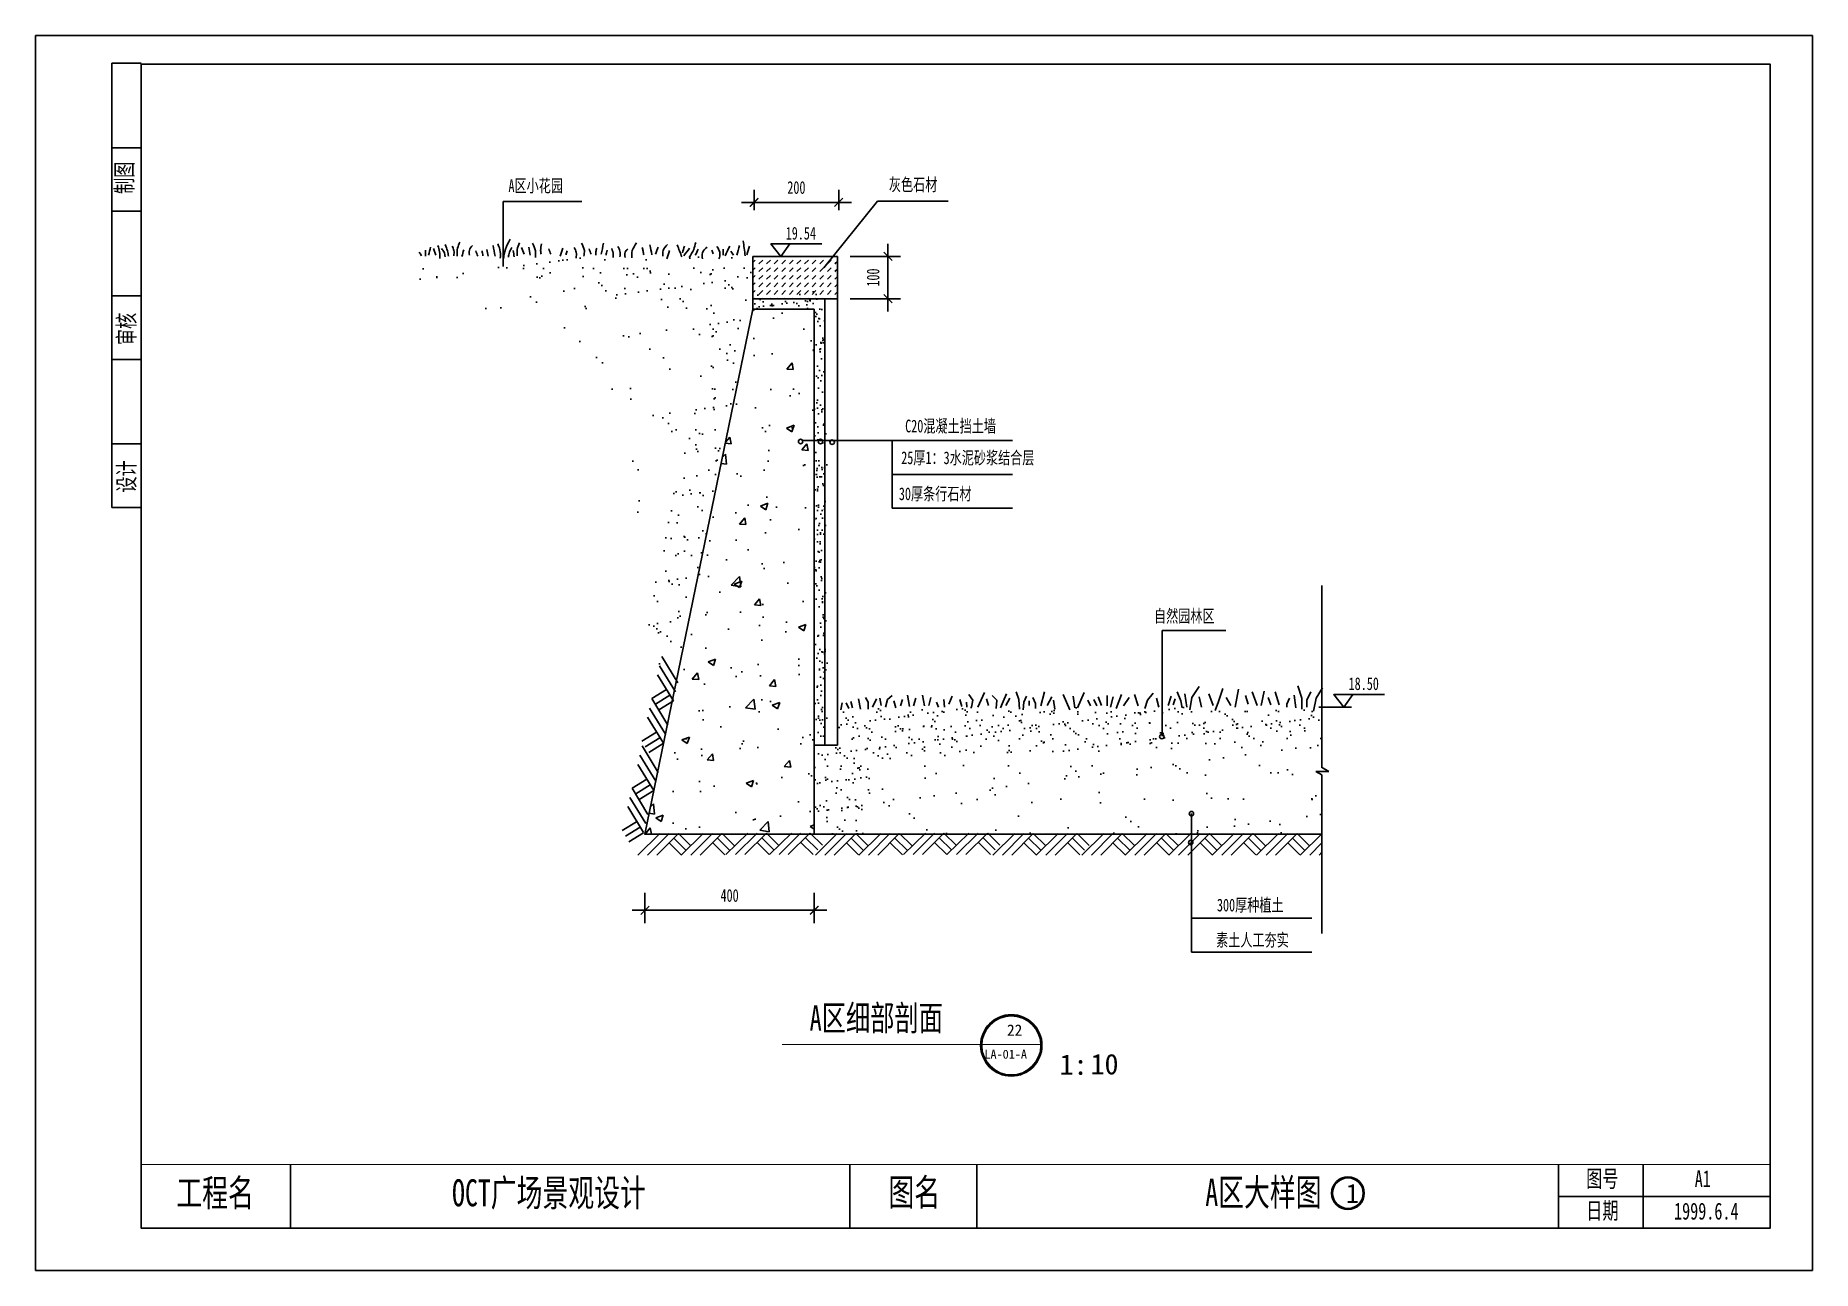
# Model space of a CAD drawing. Extents: x -1954 to 2246, y 2146 to 5064.
import ezdxf

# ---------------------------------------------------------------- set-up
doc = ezdxf.new("R2010")
doc.units = 0
doc.layers.get('0').update_dxf_attribs({"linetype": 'CONTINUOUS'})
doc.layers.get('DEFPOINTS').update_dxf_attribs({"linetype": 'CONTINUOUS'})
for name, color, linetype in [('LEVEL', 2, 'CONTINUOUS'), ('STAIR', 140, 'CONTINUOUS'), ('TEXT', 41, 'CONTINUOUS'), ('TK', 1, 'CONTINUOUS'), ('TREE', 3, 'CONTINUOUS')]:
    doc.layers.add(name, color=color, linetype=linetype)
doc.styles.add('HZ', font='simplex.shx', dxfattribs={"width": 0.7, "bigfont": 'hztxt.shx'})
doc.styles.get("Standard").update_dxf_attribs({"font": 'simsun.ttf'})
doc.styles.add('STYLE1', font='simsun.ttf')
doc.styles.add('XREF1$0$STYLE3', font='simsun.ttf', dxfattribs={"width": 0.7})
doc.dimstyles.new('STANDARD-1', dxfattribs={"dimscale": 0, "dimtxt": 450, "dimasz": 300, "dimexe": 300, "dimexo": 300, "dimgap": 200, "dimtad": 1, "dimdec": 0, "dimzin": 0, "dimtxsty": 'HZ', "dimcen": 300, "dimdle": 300, "dimclrd": 40, "dimclre": 40, "dimclrt": 41, "dimazin": 3, "dimtfac": 1, "dimtdec": 0, "dimtofl": 0, "dimtmove": 0, "dimatfit": 3, "dimtvp": 1.5, "dimtolj": 1, "dimtzin": 0})
pattern_1 = [(45, (-513.562, 3177.513), (2e-15, 17.96051), [12.7, -12.7])]
pattern_2 = [(37.5, (-513.56, 3177.513), (-2.4, 73.412), [0, -57.912, 0, -64.77, 0, -61.9125]), (7.5, (-513.56, 3177.51), (67.4285, 107.524), [0, -31.242, 0, -52.197, 0, -20.0025]), (327.5, (-560.425, 3177.513), (118.6489, 0.2156), [0, -19.05, 0, -68.58, 0, -89.535]), (317.5, (-560.43, 3177.51), (114.5335, 33.4394), [0, -9.525, 0, -44.958, 0, -51.435])]

# ---------------------------------------------------------------- blocks, each defined once
blk = doc.blocks.new('_ARCHTICK')
at = {"color": 0, "linetype": 'BYBLOCK', "const_width": 0.15}
blk.add_lwpolyline([(-0.5, -0.5), (0.5, 0.5)], dxfattribs=at)
blk = doc.blocks.new('*D1')
at = {"color": 40, "linetype": 'BYBLOCK'}
for p, q in [((0, -211.5), (0, -282.8)), ((400, -211.5), (400, -282.8)), ((-30, -252.8), (430, -252.8))]:
    blk.add_line(p, q, dxfattribs=at)
at = {"layer": 'DEFPOINTS', "color": 0, "linetype": 'BYBLOCK'}
for p in [(0, -181.5), (400, -181.5), (400, -252.8)]:
    blk.add_point(p, dxfattribs=at)
at = {"color": 40, "linetype": 'BYBLOCK', "xscale": 20, "yscale": 20, "zscale": 20, "rotation": 180}
blk.add_blockref('_ARCHTICK', (0, -252.8), dxfattribs=at)
at = {"color": 40, "linetype": 'BYBLOCK', "xscale": 20, "yscale": 20, "zscale": 20}
blk.add_blockref('_ARCHTICK', (400, -252.8), dxfattribs=at)
at = {"color": 41, "linetype": 'BYBLOCK', "insert": (200, -217.8), "char_height": 30, "attachment_point": 5, "style": 'XREF1$0$STYLE3'}
blk.add_mtext('\\A1;400', dxfattribs=at)
blk = doc.blocks.new('*D2')
at = {"color": 40, "linetype": 'BYBLOCK'}
for p, q in [((574.3, 1395), (574.3, 1235)), ((485, 1365), (604.3, 1365)), ((485, 1265), (604.3, 1265))]:
    blk.add_line(p, q, dxfattribs=at)
at = {"layer": 'DEFPOINTS', "color": 0, "linetype": 'BYBLOCK'}
for p in [(455, 1365), (455, 1265), (574.3, 1265)]:
    blk.add_point(p, dxfattribs=at)
at = {"color": 40, "linetype": 'BYBLOCK', "xscale": 20, "yscale": 20, "zscale": 20}
for p, rotation in [((574.3, 1365), 90), ((574.3, 1265), 270)]:
    blk.add_blockref('_ARCHTICK', p, dxfattribs=dict(at, rotation=rotation))
at = {"color": 41, "linetype": 'BYBLOCK', "insert": (539.3, 1315), "char_height": 30, "attachment_point": 5, "rotation": 90, "style": 'XREF1$0$STYLE3'}
blk.add_mtext('\\A1;100', dxfattribs=at)
blk = doc.blocks.new('*D3')
at = {"color": 40, "linetype": 'BYBLOCK'}
for p, q in [((255, 1615.9), (255, 1664.7)), ((455, 1615.9), (455, 1664.7)), ((225, 1634.7), (485, 1634.7))]:
    blk.add_line(p, q, dxfattribs=at)
at = {"layer": 'DEFPOINTS', "color": 0, "linetype": 'BYBLOCK'}
for p in [(455, 1634.7), (255, 1585.9), (455, 1585.9)]:
    blk.add_point(p, dxfattribs=at)
at = {"color": 40, "linetype": 'BYBLOCK', "xscale": 20, "yscale": 20, "zscale": 20, "rotation": 180}
blk.add_blockref('_ARCHTICK', (255, 1634.7), dxfattribs=at)
at = {"color": 40, "linetype": 'BYBLOCK', "xscale": 20, "yscale": 20, "zscale": 20}
blk.add_blockref('_ARCHTICK', (455, 1634.7), dxfattribs=at)
at = {"color": 41, "linetype": 'BYBLOCK', "insert": (355, 1669.7), "char_height": 30, "attachment_point": 5, "style": 'XREF1$0$STYLE3'}
blk.add_mtext('\\A1;200', dxfattribs=at)
blk = doc.blocks.new('DI')
at = {"layer": 'STAIR'}
for p, q in [((-51.9, -51), (0, 0)), ((-29.2, -51), (21.8, 0)), ((43.9, 0), (-7.2, -51)), ((73.4, -51), (124.4, 0)), ((146.5, 0), (95.4, -51)), ((21.8, -22.1), (50.4, -50.7)), ((32.8, -11.1), (61.4, -39.7)), ((72.5, -28.6), (43.9, 0)), ((50.6, -51), (102.6, 0)), ((125.2, -22.1), (153.8, -50.7)), ((136.2, -11.1), (164.8, -39.7)), ((175.8, -28.6), (147.2, 0))]:
    blk.add_line(p, q, dxfattribs=at)

msp = doc.modelspace()

# ---------------------------------------------------------------- hatches: boundary and pattern name
at = {"layer": 'STAIR'}
h = msp.add_hatch(dxfattribs=at)
h.set_pattern_fill('DASH', color=256, scale=4, angle=45, style=0)
h.set_pattern_definition(pattern_1)
h.paths.add_polyline_path([(-258.6, 4542.5), (-258.6, 4442.5), (-88.6, 4442.5), (-58.6, 4442.5), (-58.6, 4542.5)])
h = msp.add_hatch(dxfattribs=at)
h.set_pattern_fill('AR-SAND', color=256, scale=1.5, style=0)
h.set_pattern_definition([(37.5, (-506.507, 3198.663), (-2.4, 73.412), [0, -57.912, 0, -64.77, 0, -61.9125]), (7.5, (-506.51, 3198.66), (67.4285, 107.524), [0, -31.242, 0, -52.197, 0, -20.0025]), (327.5, (-553.37, 3198.66), (118.649, 0.2156), [0, -19.05, 0, -68.58, 0, -89.535]), (317.5, (-553.37, 3198.66), (114.5335, 33.4394), [0, -9.525, 0, -44.958, 0, -51.435])])
edge = h.paths.add_edge_path()
edge.add_line((-251.5, 4438.7), (-251.5, 4463.7))
edge.add_line((-106.5, 4438.7), (-251.5, 4438.7))
edge.add_line((-251.5, 4463.7), (-81.5, 4463.7))
edge.add_line((-106.5, 3198.7), (-106.5, 4438.7))
edge.add_line((-81.5, 4463.7), (-81.5, 3408.7))
edge.add_line((-81.5, 3408.7), (-106.5, 3408.7))
h = msp.add_hatch(dxfattribs=at)
h.set_pattern_fill('AR-CONC', color=256, style=0)
h.set_pattern_definition([(50, (-513.56, 3177.51), (182.185, -15.939), [19.05, -209.55]), (355, (-513.56, 3177.51), (-35.243, 191.057), [15.24, -167.64]), (100.451, (-498.38, 3176.19), (146.943, 175.117), [16.19, -178.09]), (46.184, (-513.56, 3228.31), (271.08, -42.042), [28.575, -314.325]), (96.636, (-490.97, 3224.8), (237.404, 247.426), [24.285, -267.135]), (351.184, (-513.56, 3228.3), (237.405, 247.425), [22.86, -251.46]), (21, (-488.16, 3215.61), (151.615, -102.266), [19.05, -209.55]), (326, (-488.16, 3215.61), (61.802, 184.188), [15.24, -167.64]), (71.451, (-475.53, 3207.1), (213.416, 81.923), [16.19, -178.09]), (37.5, (-513.56, 3177.513), (3.0886, 84.555), [0, -165.608, 0, -170.18, 0, -168.275]), (7.5, (-513.56, 3177.51), (66.8197, 100.1806), [0, -97.028, 0, -161.798, 0, -64.135]), (327.5, (-570.204, 3177.513), (135.5906, -5.7287), [0, -63.5, 0, -198.12, 0, -262.89]), (317.5, (-595.6, 3177.51), (148.129, 25.426), [0, -82.55, 0, -131.572, 0, -186.69])])
h.paths.add_polyline_path([(-258.6, 4417.5), (-513.6, 3177.5), (-113.6, 3177.5), (-113.6, 4417.5)])
h = msp.add_hatch(dxfattribs=at)
h.set_pattern_fill('AR-SAND', color=256, scale=1.5, style=0)
h.set_pattern_definition(pattern_2)
edge = h.paths.add_edge_path()
edge.add_line((-258.6, 4417.5), (-258.6, 4442.5))
edge.add_line((-113.6, 4417.5), (-258.6, 4417.5))
edge.add_line((-258.6, 4442.5), (-88.6, 4442.5))
edge.add_line((-113.6, 3177.5), (-113.6, 4417.5))
edge.add_line((-88.6, 4442.5), (-88.6, 3387.5))
edge.add_line((-88.6, 3387.5), (-113.6, 3387.5))
h = msp.add_hatch(dxfattribs=at)
h.set_pattern_fill('AR-SAND', color=256, scale=0.8, style=0)
h.set_pattern_definition([(37.5, (-513.562, 3177.513), (-1.28, 39.15306), [0, -30.8864, 0, -34.544, 0, -33.02]), (7.5, (-513.56, 3177.513), (35.9619, 57.346), [0, -16.6624, 0, -27.8384, 0, -10.668]), (327.5, (-538.556, 3177.513), (63.2794, 0.115), [0, -10.16, 0, -36.576, 0, -47.752]), (317.5, (-538.556, 3177.513), (61.0845, 17.8343), [0, -5.08, 0, -23.9776, 0, -27.432])])
h.paths.add_polyline_path([(-113.6, 4417.5), (-113.6, 4107.2), (-88.6, 4107.2), (-88.6, 4442.5), (-258.6, 4442.5), (-258.6, 4417.5)])
h = msp.add_hatch(dxfattribs=at)
h.set_pattern_fill('DASH', color=256, scale=4, angle=45, style=0)
h.set_pattern_definition(pattern_1)
edge = h.paths.add_edge_path()
edge.add_line((-88.6, 4442.5), (-88.6, 3387.5))
edge.add_line((-58.6, 3387.5), (-58.6, 4442.5))
edge.add_line((-58.6, 3387.5), (-88.6, 3387.5))
h = msp.add_hatch(dxfattribs=at)
h.set_pattern_fill('AR-SAND', color=256, angle=45, style=0)
h.set_pattern_definition([(82.5, (-513.562, 3177.513), (-35.7381, 33.4753), [0, -38.608, 0, -43.18, 0, -41.275]), (52.5, (-513.56, 3177.513), (-18.901, 82.4733), [0, -20.828, 0, -34.798, 0, -13.335]), (12.5, (-535.654, 3155.42), (55.83, 56.0332), [0, -12.7, 0, -45.72, 0, -59.69]), (2.5, (-535.654, 3155.42), (38.228, 69.755), [0, -6.35, 0, -29.972, 0, -34.29])])
h.paths.add_polyline_path([(-88.6, 4107.2), (-113.6, 4107.2), (-113.6, 3387.5), (-88.6, 3387.5)])
h = msp.add_hatch(dxfattribs=at)
h.set_pattern_fill('AR-SAND', color=256, angle=45, style=0)
h.set_pattern_definition([(82.5, (-510.74, 3139.444), (-35.7381, 33.4753), [0, -38.608, 0, -43.18, 0, -41.275]), (52.5, (-510.74, 3139.444), (-18.901, 82.4733), [0, -20.828, 0, -34.798, 0, -13.335]), (12.5, (-532.83, 3117.353), (55.83, 56.0332), [0, -12.7, 0, -45.72, 0, -59.69]), (2.5, (-532.83, 3117.35), (38.228, 69.755), [0, -6.35, 0, -29.972, 0, -34.29])])
h.paths.add_polyline_path([(-85.7, 4069.1), (-110.7, 4069.1), (-110.7, 3349.4), (-85.7, 3349.4)])
at = {"layer": 'TEXT', "linetype": 'CONTINUOUS'}
h = msp.add_hatch(color=256, dxfattribs=at)
edge = h.paths.add_edge_path()
edge.add_arc((352.3, 2678.3), 72.5, 0, 360)
edge = h.paths.add_edge_path(flags=16)
edge.add_arc((352.3, 2678.3), 70, 0, 360)
at = {"layer": 'TK', "linetype": 'CONTINUOUS'}
h = msp.add_hatch(color=256, dxfattribs=at)
edge = h.paths.add_edge_path(flags=16)
edge.add_arc((1148, 2329), 36.2, 0, 360)
edge = h.paths.add_edge_path()
edge.add_arc((1148, 2329), 38.6, 0, 360)
at = {"layer": 'TREE', "linetype": 'CONTINUOUS'}
h = msp.add_hatch(dxfattribs=at)
h.set_pattern_fill('AR-SAND', color=256, scale=3, style=0)
h.set_pattern_definition([(37.5, (-513.56, 3177.51), (-4.8, 146.824), [0, -115.824, 0, -129.54, 0, -123.825]), (7.5, (-513.56, 3177.51), (134.857, 215.048), [0, -62.484, 0, -104.394, 0, -40.005]), (327.5, (-607.29, 3177.51), (237.298, 0.431), [0, -38.1, 0, -137.16, 0, -179.07]), (317.5, (-607.29, 3177.51), (229.067, 66.88), [0, -19.05, 0, -89.916, 0, -102.87])])
h.paths.add_polyline_path([(-258.6, 4417.5), (-258.6, 4442.5), (-258.6, 4542.5), (-1158.6, 4542.5), (-632.9, 4289.6), (-457.5, 3641.8), (-423.8, 3614)])
h = msp.add_hatch(dxfattribs=at)
h.set_pattern_fill('AR-SAND', color=256, scale=1.5, style=0)
h.set_pattern_definition(pattern_2)
h.paths.add_polyline_path([(-258.6, 4442.5), (-258.6, 4542.5), (-774.3, 4542.5), (-774.3, 4470.2), (-428.7, 4443.7), (-366.6, 4439.3), (-379.9, 4067.3), (-379.9, 3827.5), (-258.6, 4417.5)])
h = msp.add_hatch(dxfattribs=at)
h.set_pattern_fill('AR-SAND', color=256, scale=1.5, style=0)
h.set_pattern_definition(pattern_2)
h.paths.add_polyline_path([(-258.6, 4417.5), (-258.6, 4442.5), (-258.6, 4542.5), (-718.7, 4542.5), (-705.4, 4452.6), (-346.3, 4426), (-519.8, 3629.6), (-481.4, 3574.7), (-423.8, 3614)])
h = msp.add_hatch(dxfattribs=at)
h.set_pattern_fill('AR-SAND', color=256, scale=2.5, style=0)
h.set_pattern_definition([(37.5, (-513.56, 3177.51), (-4, 122.3533), [0, -96.52, 0, -107.95, 0, -103.1875]), (7.5, (-513.56, 3177.51), (112.381, 179.206), [0, -52.07, 0, -86.995, 0, -33.3375]), (327.5, (-591.67, 3177.51), (197.748, 0.359), [0, -31.75, 0, -114.3, 0, -149.225]), (317.5, (-591.67, 3177.51), (190.889, 55.732), [0, -15.875, 0, -74.93, 0, -85.725])])
h.paths.add_polyline_path([(1086.4, 3477.5), (-58.6, 3477.5), (-58.6, 3387.5), (-88.6, 3387.5), (-113.6, 3387.5), (-113.6, 3177.5), (1086.4, 3177.5)])
h = msp.add_hatch(dxfattribs=at)
h.set_pattern_fill('AR-SAND', color=256, style=0)
h.set_pattern_definition([(37.5, (-513.562, 3177.513), (-1.6, 48.9413), [0, -38.608, 0, -43.18, 0, -41.275]), (7.5, (-513.56, 3177.513), (44.9523, 71.6825), [0, -20.828, 0, -34.798, 0, -13.335]), (327.5, (-544.804, 3177.513), (79.0992, 0.1437), [0, -12.7, 0, -45.72, 0, -59.69]), (317.5, (-544.804, 3177.513), (76.3556, 22.293), [0, -6.35, 0, -29.972, 0, -34.29])])
h.paths.add_polyline_path([(1086.4, 3477.5), (-58.6, 3477.5), (-58.6, 3387.5), (-88.6, 3387.5), (-113.6, 3387.5), (-113.6, 3177.5), (-11.1, 3177.5), (41.6, 3354), (1086.4, 3400.9)])

# ---------------------------------------------------------------- linework, layer by layer
at = {"color": 40, "linetype": 'BYBLOCK'}
for p, q in [((-171.1, 4571.8), (-95.7, 4571.8)), ((1159.4, 3507.4), (1234.7, 3507.4)), ((1079, 3477.2), (1156.1, 3477.2))]:
    msp.add_line(p, q, dxfattribs=at)
for points in [[(-171.1, 4571.8), (-215.9, 4571.8), (-192.3, 4542.1)], [(1159.4, 3507.4), (1114.6, 3507.4), (1138.1, 3477.6)]]:
    msp.add_lwpolyline(points, close=True, dxfattribs=at)
at = {"layer": 'LEVEL'}
for p, q in [((-258.6, 4442.5), (-258.6, 4542.5)), ((-258.6, 4542.5), (-58.6, 4542.5)), ((-58.6, 4542.5), (-58.6, 4442.5)), ((-258.6, 4417.5), (-513.6, 3177.5)), ((-258.6, 4417.5), (-258.6, 4442.5)), ((-258.6, 4442.5), (-88.6, 4442.5)), ((-113.6, 4417.5), (-258.6, 4417.5)), ((-113.6, 3177.5), (-113.6, 4417.5)), ((-88.6, 4442.5), (-88.6, 3387.5)), ((-58.6, 4442.5), (-88.6, 4442.5)), ((-58.6, 3387.5), (-58.6, 4442.5)), ((-88.6, 3387.5), (-113.6, 3387.5)), ((-58.6, 3387.5), (-88.6, 3387.5)), ((-513.6, 3177.5), (-113.6, 3177.5)), ((-113.6, 3177.5), (1086.4, 3177.5))]:
    msp.add_line(p, q, dxfattribs=at)
at = {"layer": 'STAIR', "linetype": 'CONTINUOUS'}
for p, q in [((1086.6, 3764.9), (1086.6, 3334.8)), ((1086.6, 3325.4), (1072.3, 3325.4)), ((1072.3, 3325.4), (1086.6, 3317.3)), ((1102.8, 3325.4), (1085.8, 3335.3)), ((1086.6, 3325.4), (1102.8, 3325.4)), ((1086.6, 3317.3), (1086.6, 2942.9))]:
    msp.add_line(p, q, dxfattribs=at)
at = {"layer": 'STAIR'}
for p, q in [((932.2, 3128.1), (984.1, 3179.1)), ((954.9, 3128.1), (1006, 3179.2)), ((1028, 3179.2), (977, 3128.1)), ((1005.9, 3157), (1034.5, 3128.4)), ((1016.9, 3168.1), (1045.6, 3139.5)), ((1056.6, 3150.5), (1028, 3179.1)), ((1034.8, 3128.1), (1086.7, 3179.1)), ((1057.5, 3128.1), (1086.6, 3157.2)), ((1086.6, 3135.1), (1079.6, 3128.1))]:
    msp.add_line(p, q, dxfattribs=at)
at = {"layer": 'TEXT'}
for p, q in [((-849, 4518.2), (-849, 4672.3)), ((-849, 4672.3), (-662.7, 4672.3)), ((-90.5, 4515.5), (35.9, 4672.9)), ((35.9, 4672.9), (203.1, 4672.9)), ((-142.4, 4107.2), (354.8, 4107.2)), ((70.3, 4107.2), (70.3, 3947.2)), ((70.3, 4027.2), (354.8, 4027.2)), ((70.3, 3947.2), (354.8, 3947.2)), ((708.8, 3408.5), (708.8, 3658.8)), ((708.8, 3658.8), (859.3, 3658.8)), ((778, 3225.8), (778.2, 2898.6)), ((778.2, 2978.6), (1062.7, 2978.6)), ((778.2, 2898.6), (1062.7, 2898.6))]:
    msp.add_line(p, q, dxfattribs=at)
at = {"layer": 'TEXT', "linetype": 'CONTINUOUS', "const_width": 2.5}
msp.add_lwpolyline([(-189.6, 2680.6), (422.3, 2680.6)], dxfattribs=at)
at = {"layer": 'TEXT'}
for centre in [(-145.8, 4105), (-98.7, 4105), (-71.3, 4103.5), (708.1, 3407.9), (778, 3225.8), (776.4, 3157.5)]:
    msp.add_circle(centre, 5.27, dxfattribs=at)
at = {"layer": 'TEXT', "linetype": 'CONTINUOUS'}
for radius in [72.5, 70]:
    msp.add_circle((352.3, 2678.3), radius, dxfattribs=at)
at = {"layer": 'TK', "linetype": 'CONTINUOUS'}
for p, q in [((-1954.1, 2146.5), (-1954.1, 5064.3)), ((2245.9, 5064.3), (-1954.1, 5064.3)), ((2245.9, 2146.5), (2245.9, 5064.3)), ((-1774.1, 3949.2), (-1774.1, 4999.2)), ((-1704.2, 4999.2), (-1774.1, 4999.2)), ((-1704.1, 2246.5), (-1704.1, 4996.5)), ((-1704.1, 4996.5), (2145.9, 4996.5)), ((2145.9, 2246.5), (2145.9, 4996.5)), ((-1704.2, 4799.2), (-1774.1, 4799.2)), ((-1704.2, 4649.2), (-1774.1, 4649.2)), ((-1704.2, 4449.2), (-1774.1, 4449.2)), ((-1704.2, 4299.2), (-1774.1, 4299.2)), ((-1704.2, 4099.2), (-1774.1, 4099.2)), ((-1704.2, 3949.2), (-1774.1, 3949.2)), ((-1351.1, 2396.5), (-1351.1, 2246.5)), ((-29.1, 2246.5), (-29.1, 2396.5)), ((270.9, 2246.5), (270.9, 2396.5)), ((1645.9, 2246.5), (1645.9, 2396.5)), ((1845.9, 2246.5), (1845.9, 2396.5)), ((1645.9, 2321.5), (2145.9, 2321.5)), ((2145.9, 2246.5), (-1704.1, 2246.5)), ((2245.9, 2146.5), (-1954.1, 2146.5))]:
    msp.add_line(p, q, dxfattribs=at)
at = {"layer": 'TK', "linetype": 'CONTINUOUS', "const_width": 2.5}
for points in [[(-1704.1, 4996.5), (-1704.1, 2246.5), (2145.9, 2246.5), (2145.9, 4996.5), (-1704.1, 4996.5)], [(-1704.1, 2396.5), (2145.9, 2396.5)]]:
    msp.add_lwpolyline(points, dxfattribs=at)
at = {"layer": 'TK', "linetype": 'CONTINUOUS'}
for radius in [38.6, 36.2]:
    msp.add_circle((1148, 2329), radius, dxfattribs=at)
at = {"layer": 'TREE'}
for p, q in [((-1013.4, 4561.2), (-1007.7, 4545.3)), ((-47.3, 3487.8), (-50.4, 3471)), ((-38.1, 3487.8), (-32, 3474)), ((-27.4, 3490.8), (-22.9, 3475.6)), ((-9.1, 3496.9), (-4.5, 3472.5)), ((7.7, 3500), (13.8, 3489.3)), ((13.8, 3489.3), (13.8, 3472.5)), ((33.7, 3496.9), (24.5, 3477.1)), ((41.3, 3498.5), (44.4, 3481.7)), ((59.6, 3495.4), (55.1, 3477.1)), ((70.3, 3504.6), (59.6, 3495.4)), ((74.9, 3492.4), (79.5, 3475.6)), ((94.8, 3495.4), (90.2, 3480.2)), ((107, 3506.1), (111.6, 3478.6)), ((126.9, 3498.5), (120.7, 3480.2)), ((142.1, 3506.1), (146.7, 3480.2)), ((162, 3500), (157.4, 3481.7)), ((175.7, 3489.3), (180.3, 3477.1)), ((192.5, 3495.4), (194.1, 3477.1)), ((212.4, 3503.1), (204.8, 3484.7)), ((230.7, 3495.4), (235.3, 3478.6)), ((246, 3489.3), (247.5, 3477.1)), ((252.1, 3507.6), (261.3, 3493.9)), ((261.3, 3493.9), (258.2, 3477.1)), ((288.8, 3512.2), (273.5, 3477.1)), ((293.4, 3496.9), (298, 3481.7)), ((307.1, 3504.6), (317.8, 3493.9)), ((317.8, 3493.9), (316.3, 3474)), ((333.1, 3490.8), (327, 3475.6)), ((340.7, 3509.2), (333.1, 3490.8)), ((348.4, 3498.5), (339.2, 3481.7)), ((363.6, 3513.7), (369.8, 3495.4)), ((369.8, 3495.4), (371.3, 3472.5)), ((382, 3489.3), (380.5, 3471)), ((388.1, 3503.1), (382, 3489.3)), ((394.2, 3492.4), (394.2, 3481.7)), ((403.4, 3500), (409.5, 3486.3)), ((409.5, 3486.3), (409.5, 3474)), ((430.9, 3513.7), (421.7, 3480.2)), ((447.7, 3501.5), (437, 3481.7)), ((452.3, 3493.9), (455.3, 3472.5)), ((475.2, 3507.6), (490.4, 3471)), ((498.1, 3503.1), (502.7, 3475.6)), ((524.1, 3512.2), (508.8, 3475.6)), ((533.2, 3493.9), (539.3, 3480.2)), ((547, 3495.4), (554.6, 3480.2)), ((557.7, 3501.5), (565.3, 3481.7)), ((579.1, 3504.6), (579.1, 3480.2)), ((592.8, 3501.5), (586.7, 3477.1)), ((612.7, 3507.6), (600.4, 3474)), ((631, 3500), (617.2, 3480.2)), ((643.2, 3507.6), (652.4, 3480.2)), ((673.8, 3493.9), (667.7, 3474)), ((687.5, 3510.7), (673.8, 3493.9)), ((695.2, 3498.5), (701.3, 3477.1)), ((730.3, 3503.1), (722.7, 3481.7)), ((739.5, 3496.9), (734.9, 3483.2)), ((744, 3513.7), (753.2, 3492.4)), ((753.2, 3492.4), (756.3, 3475.6)), ((762.4, 3509.2), (767, 3477.1)), ((779.2, 3500), (774.6, 3471)), ((796, 3525.9), (779.2, 3500)), ((796, 3501.5), (802.1, 3477.1)), ((818.9, 3509.2), (829.6, 3481.7)), ((841.8, 3490.8), (834.2, 3469.5)), ((852.5, 3521.4), (841.8, 3490.8)), ((860.1, 3500), (870.8, 3481.7)), ((889.2, 3519.8), (881.5, 3477.1)), ((906, 3504.6), (912.1, 3484.7)), ((921.3, 3513.7), (933.5, 3481.7)), ((950.3, 3515.3), (942.6, 3481.7)), ((959.4, 3500), (965.6, 3483.2)), ((976.3, 3513.7), (985.4, 3483.2)), ((1009.9, 3498.5), (1003.8, 3484.7)), ((1020.6, 3506.1), (1025.1, 3475.6)), ((1029.7, 3527.5), (1038.9, 3498.5)), ((1038.9, 3498.5), (1038.9, 3472.5)), ((1060.3, 3513.7), (1051.1, 3493.9)), ((1051.1, 3493.9), (1051.1, 3477.1)), ((1072.5, 3498.5), (1066.4, 3467.9)), ((1087.8, 3522.9), (1072.5, 3498.5)), ((1003.8, 3484.7), (1003.8, 3477.1))]:
    msp.add_line(p, q, dxfattribs=at)
for points, start_tangent in [([(-832.4, 4582.8), (-843.4, 4559.7), (-848.3, 4536.6)], (0.32393, 0.946081)), ([(-1003.1, 4568.2), (-999.4, 4553.6), (-998.2, 4537.8)], (-0.158119, 0.98742)), ([(-994.6, 4560.9), (-988.5, 4552.4), (-986, 4541.4)], (-0.35138, 0.936233)), ([(-969, 4567), (-965.3, 4556.1), (-965.3, 4543.9)], (-0.094888, 0.995488)), ([(-951, 4575.9), (-956.6, 4562.3), (-957.8, 4543)], (0.202768, 0.979227)), ([(-921.4, 4568.2), (-928.7, 4557.3), (-928.7, 4545.1)], (0.30136, 0.95351)), ([(-861.3, 4572.5), (-855.6, 4553.2), (-855.6, 4538.5)], (-0.164533, 0.986372)), ([(-828.3, 4563.4), (-834, 4552.1), (-836.3, 4540.7)], (0.330596, 0.943772)), ([(-810.5, 4574.3), (-815.4, 4558.5), (-815.4, 4543.9)], (0.158119, 0.98742)), ([(-788.5, 4564.6), (-784.9, 4545.1)], (-0.06243, 0.998049)), ([(-779.5, 4573.6), (-772.7, 4555.5), (-772.7, 4539.6)], (-0.196273, 0.980549)), ([(-758, 4572.5), (-760.2, 4556.6), (-759.1, 4547.5)], (0.045445, 0.998967)), ([(-627.4, 4562.3), (-629.7, 4553.2), (-629.7, 4545.3)], (0.132273, 0.991213)), ([(-592.3, 4560.9), (-588.6, 4546.3), (-588.6, 4540.2)], (-0.173926, 0.984759)), ([(-577.7, 4565.8), (-572.8, 4554.8), (-572.8, 4541.4)], (-0.196274, 0.980549)), ([(-554.5, 4559.7), (-560.6, 4552.4), (-560.6, 4540.2)], (0.164533, 0.986372)), ([(-520.4, 4563.4), (-517.9, 4554.8), (-516.7, 4546.3)], (-0.209697, 0.977767)), ([(-460.6, 4570.7), (-470.4, 4556.1), (-471.6, 4542.7)], (0.364663, 0.93114)), ([(-393.6, 4575.5), (-398.5, 4558.5), (-409.4, 4540.2)], (0.40934, 0.912382)), ([(-366.8, 4564.6), (-377.7, 4551.2), (-377.7, 4536.6)], (0.378904, 0.925436)), ([(-355.8, 4557.3), (-352.1, 4548.7)], (-0.274933, 0.961463)), ([(-343.6, 4565.8), (-336.3, 4548.7), (-338.7, 4536.6)], (-0.164533, 0.986372))]:
    msp.add_spline(points, degree=3, dxfattribs=dict(at, start_tangent=start_tangent))
for points in [[(-281.4, 4579.2), (-276.6, 4543.9)], [(-1047, 4552.4), (-1042.1, 4543.9)], [(-1032.3, 4557.3), (-1032.3, 4542.7)], [(-1020.2, 4564.6), (-1025, 4545.1)], [(-986.1, 4570.2), (-980.5, 4555.5), (-978.2, 4543)], [(-941.9, 4557.8), (-946.4, 4541.9)], [(-913.5, 4555.5), (-908.9, 4543)], [(-898.7, 4555.5), (-896.5, 4544.1)], [(-887.4, 4558.9), (-884, 4543)], [(-872.7, 4568.2), (-867.8, 4542.7)], [(-825.1, 4556.1), (-822.7, 4541.4)], [(-805.6, 4563.4), (-798.8, 4547.5)], [(-740.9, 4560), (-736.4, 4547.5)], [(-708, 4562.3), (-713.7, 4543)], [(-697.8, 4555.5), (-700.1, 4546.4)], [(-680.8, 4563.4), (-676.2, 4552.1), (-676.2, 4538.5)], [(-645.6, 4560), (-641, 4547.5)], [(-611.5, 4573.6), (-617.2, 4547.5)], [(-603.3, 4557.3), (-605.7, 4545.1)], [(-502.1, 4569.4), (-497.2, 4546.3)], [(-482.6, 4564.6), (-488.7, 4547.5)], [(-455.8, 4556.1), (-461.8, 4536.6)], [(-437.5, 4569.4), (-426.5, 4541.4)], [(-420.4, 4567), (-425.3, 4551.2)], [(-421.6, 4543.9), (-408.2, 4562.1)], [(-387.5, 4559.7), (-394.8, 4545.1)], [(-329, 4559.7), (-329, 4545.1)], [(-313.1, 4567), (-324.1, 4543.9)], [(-310.7, 4554.8), (-304.6, 4545.1)], [(-290, 4568.2), (-296.1, 4545.1)], [(-266.8, 4567), (-272.9, 4546.3)]]:
    msp.add_spline(points, degree=3, dxfattribs=at)
for points, end_tangent in [([(-663.7, 4573.6), (-656.9, 4556.6), (-658, 4543)], (-1, 0)), ([(-533.8, 4574.3), (-543.5, 4556.1), (-544.7, 4539)], (1, 0))]:
    msp.add_spline(points, degree=3, dxfattribs=dict(at, end_tangent=end_tangent))

# ---------------------------------------------------------------- block references
at = {"layer": 'STAIR', "rotation": 256.5511324325397}
for p in [(-436.1, 3534.9), (-482.7, 3323.4)]:
    msp.add_blockref('DI', p, dxfattribs=at)
at = {"layer": 'STAIR'}
for p in [(-478.4, 3179.1), (-270.2, 3180), (-59, 3179.1), (149.2, 3180), (360.4, 3179.1), (570.7, 3179.1), (776.7, 3179.1)]:
    msp.add_blockref('DI', p, dxfattribs=at)

# ---------------------------------------------------------------- texts
at = {"color": 41, "linetype": 'BYBLOCK', "char_height": 30, "attachment_point": 5, "style": 'XREF1$0$STYLE3'}
for s, insert in [('19.54', (-145.2, 4597.1)), ('18.50', (1185.3, 3532.7))]:
    msp.add_mtext(s, dxfattribs=dict(at, insert=insert))
at = {"layer": 'TEXT', "linetype": 'CONTINUOUS', "style": 'STYLE1', "width": 0.7}
for s, p in [('制图', (-1724.5, 4690)), ('审核', (-1719.3, 4332.9)), ('设计', (-1719.3, 3984.5))]:
    msp.add_text(s, height=40, rotation=90, dxfattribs=at).set_placement(p)
for s, height, p in [('A区小花园', 30, (-836.3, 4694.4)), ('灰色石材', 30, (62.9, 4697.2)), ('C20混凝土挡土墙', 30, (101.4, 4126.7)), ('25厚1：3水泥砂浆结合层', 30, (92.1, 4051.7)), ('30厚条行石材', 30, (86.5, 3966.6)), (' 自然园林区', 30, (675.3, 3677.8)), ('300厚种植土', 30, (838.4, 2994.9)), ('素土人工夯实', 30, (836.4, 2912.3)), ('A区细部剖面', 60, (-124.4, 2713))]:
    msp.add_text(s, height=height, dxfattribs=at).set_placement(p)
at = {"layer": 'TEXT', "linetype": 'CONTINUOUS'}
for s, height, p in [('22', 26.44, (342.2, 2701.2)), ('LA-01-A', 21.15, (288.6, 2646.9)), ('1:', 48.39, (466.6, 2608.8)), ('10', 48.39, (539.8, 2609.8))]:
    msp.add_text(s, height=height, dxfattribs=at).set_placement(p)
at = {"layer": 'TK', "linetype": 'CONTINUOUS', "style": 'STYLE1', "width": 0.7}
for s, height, p in [('工程名', 64, (-1621.3, 2297.9)), ('OCT广场景观设计', 64, (-969.6, 2297.9)), ('图名', 64, (61.8, 2299.1)), ('A区大样图', 64, (810.8, 2299.1)), ('图号', 40, (1711.1, 2343.3)), ('日期', 40, (1711.1, 2268))]:
    msp.add_text(s, height=height, dxfattribs=at).set_placement(p)
at = {"layer": 'TK', "linetype": 'CONTINUOUS', "width": 0.7}
for s, p in [('A1', (1967.6, 2343.3)), ('1999.6.4', (1918.8, 2266.7))]:
    msp.add_text(s, height=40, dxfattribs=at).set_placement(p)
at = {"layer": 'TK', "linetype": 'CONTINUOUS'}
msp.add_text('1', height=44.9, dxfattribs=at).set_placement((1143.1, 2306))

# ---------------------------------------------------------------- dimensions: what is measured, and where the dimension line sits
at = {"layer": 'TEXT', "linetype": 'CONTINUOUS'}
for base, p1, p2, picture, middle, set_off in [((-55.7, 4670), (-255.7, 4621.2), (-55.7, 4621.2), '*D3', (-155.7, 4705), (-510.7, 3035.4)), ((-113.6, 2997.4), (-513.6, 3068.7), (-113.6, 3068.7), '*D1', (-313.6, 3032.4), (-513.6, 3250.2))]:
    dim = msp.add_linear_dim(base=base, p1=p1, p2=p2, dimstyle='STANDARD-1', override={"dimscale": 1, "dimtxt": 30, "dimasz": 20, "dimexe": 30, "dimexo": 30, "dimgap": 20, "dimtxsty": 'XREF1$0$STYLE3', "dimblk1": 'ARCHTICK', "dimblk2": 'ARCHTICK', "dimsah": 1, "dimcen": 30, "dimdle": 30}, dxfattribs=at)
    dim.commit()
    dim.dimension.update_dxf_attribs({"geometry": picture, "text_midpoint": middle, "insert": set_off})
dim = msp.add_linear_dim(base=(60.7, 4442.5), p1=(-58.6, 4542.5), p2=(-58.6, 4442.5), angle=90, dimstyle='STANDARD-1', override={"dimscale": 1, "dimtxt": 30, "dimasz": 20, "dimexe": 30, "dimexo": 30, "dimgap": 20, "dimtxsty": 'XREF1$0$STYLE3', "dimblk1": 'ARCHTICK', "dimblk2": 'ARCHTICK', "dimsah": 1, "dimcen": 30, "dimdle": 30}, dxfattribs=at)
dim.commit()
dim.dimension.update_dxf_attribs({"geometry": '*D2', "text_midpoint": (25.7, 4492.5), "insert": (-513.6, 3177.5)})

doc.saveas('drawing.dxf')
